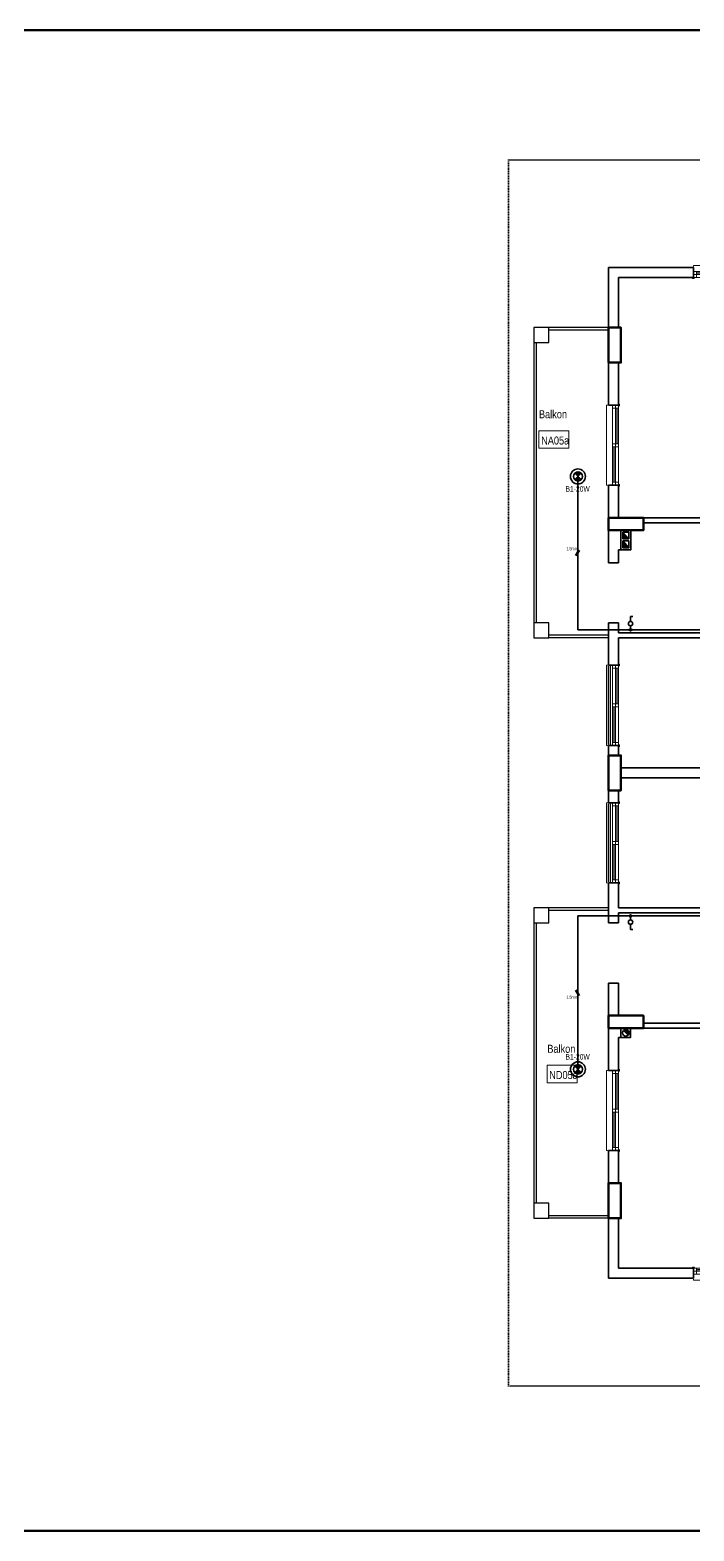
# Model space of a CAD drawing. Header units: millimetres. Extents: x 1811019 to 3717122, y -501178 to -243171.
# Drawn here: x 1863766 to 1865094, y -252390 to -249390 of the extents above; entities that cross this region are included whole.
import ezdxf
from ezdxf.enums import TextEntityAlignment as Align

# ---------------------------------------------------------------- set-up
doc = ezdxf.new("R2010")
doc.units = ezdxf.units.MM
for name, pattern in [('CONTINOUS', [0]), ('CONTINU', [0]), ('izdüşüm arka', [3.174999999999999, 0, -3.174999999999999])]:
    doc.linetypes.add(name, pattern=pattern)
for name, color, linetype, lineweight in [('a_ba', 6, 'Continuous', 50), ('a_doğrama', 251, 'Continuous', 20), ('a_duvar', 255, 'Continuous', 35), ('a_görünüş', 32, 'Continuous', 25), ('a_görünüş_ince', 8, 'Continuous', 20), ('a_izdüşüm_arka', 255, 'izdüşüm arka', 30), ('a_not_mahal', 253, 'Continuous', 5), ('a_çerçeve_line', 7, 'Continuous', 50), ('Aydınlatma', 4, 'CONTINOUS', 35), ('Aydınlatma_', 3, 'Continuous', 40), ('Priz', 6, 'CONTINOUS', 40)]:
    doc.layers.add(name, color=color, linetype=linetype, lineweight=lineweight)
doc.styles.add('Grupcad', font='arial.ttf', dxfattribs={"width": 0.7})
doc.styles.add('OL', font='tsimplex.shx', dxfattribs={"width": 0.8, "height": 12})
doc.styles.get("Standard").update_dxf_attribs({"font": 'ARIALN.TTF'})

# ---------------------------------------------------------------- blocks, each defined once
blk = doc.blocks.new('160p')
at = {"layer": 'a_doğrama', "color": 251}
for points in [[(-5.999925318639725, -6), (-5.999925318639725, 0), (-11.99992531863973, 0), (-11.99992531863973, -6)], [(7.46813602745533e-05, -6), (7.46813602745533e-05, 0), (-5.999925318639725, 0), (-5.999925318639725, -6)], [(-5.999925318639725, -83), (-5.999925318639725, -77), (-11.99992531863973, -77), (-11.99992531863973, -83)], [(7.46813602745533e-05, -83), (7.46813602745533e-05, -77), (-5.999925318639725, -77), (-5.999925318639725, -83)], [(-5.999925318639725, -160), (-5.999925318639725, -154), (-11.99992531863973, -154), (-11.99992531863973, -160)], [(7.46813602745533e-05, -160), (7.46813602745533e-05, -154), (-5.999925318639725, -154), (-5.999925318639725, -160)]]:
    blk.add_lwpolyline(points, close=True, dxfattribs=at)
for points in [[(2.000037341145799, -1.000074680894613), (2.00014936318621, 1.999925318174064), (0.0001493635354563594, 1.999999999068677), (0, -1.999999998137355), (1.000000001280569, -2.000037338584661), (2.000037341145799, -1.000074680894613)], [(-9.499925318639725, -6), (-9.499925318639725, -77)], [(-8.499925318639725, -6), (-8.499925318639725, -77)], [(-3.499925318639725, -83), (-3.499925318639725, -154)], [(-2.499925318639725, -83), (-2.499925318639725, -154)], [(2.000037341145799, -158.9999253191054), (2.00014936318621, -161.9999253181741), (0.0001493635354563594, -161.9999999990687), (0, -158.0000000018626), (1.000000001280569, -157.9999626614153), (2.000037341145799, -158.9999253191054)]]:
    blk.add_lwpolyline(points, dxfattribs=at)
at = {"layer": 'a_görünüş_ince', "color": 251}
for points in [[(-21.99992531829048, -160), (-23.99992531829048, -160), (-23.99992531805765, 0), (-21.99992531805765, 0)], [(-11.99992531863973, -77), (-11.99992531863973, -6)], [(-5.999925318639725, -77), (-5.999925318639725, -6)], [(-5.999925318639725, -77), (-5.999925318639725, -6)], [(7.46813602745533e-05, -77), (7.46813602745533e-05, -6)], [(-11.99992531863973, -154), (-11.99992531863973, -83)], [(-5.999925318639725, -154), (-5.999925318639725, -83)], [(-5.999925318639725, -154), (-5.999925318639725, -83)], [(7.46813602745533e-05, -154), (7.46813602745533e-05, -83)]]:
    blk.add_lwpolyline(points, dxfattribs=at)
blk = doc.blocks.new('baca_şönt')
at = {"layer": 'a_duvar'}
h = blk.add_hatch(color=256, dxfattribs=at)
h.dxf.hatch_style = 1
h.paths.add_polyline_path([(21.5, -5), (21.5, -17), (35, -17)])
h.paths.add_polyline_path([(4, -5), (4, -17), (17.5, -17)])
for p, q in [((4, -5), (17.5, -17)), ((17.5, -5), (17.5, -17)), ((21.5, -5), (21.5, -17)), ((21.5, -5), (35, -17))]:
    blk.add_line(p, q, dxfattribs=at)
blk.add_lwpolyline([(0, -21), (39, -21), (39, -1), (0, -1)], close=True, dxfattribs=at)
for points in [[(17.5, -5), (4, -5), (4, -17), (17.5, -17)], [(21.5, -17), (35, -17), (35, -5), (21.5, -5)]]:
    blk.add_lwpolyline(points, dxfattribs=at)
blk = doc.blocks.new('baca_müstakil')
at = {"layer": 'a_duvar'}
h = blk.add_hatch(color=256, dxfattribs=at)
h.dxf.hatch_style = 1
h.paths.add_polyline_path([(4.903805922287575, -4.903805922287575, 0.198912367379658), (3, -9.5, 0.6681786379192994), (14.09619407771242, -14.09619407771242)])
blk.add_line((4.903805922287575, -4.903805922287575), (14.09619407771242, -14.09619407771242), dxfattribs=at)
blk.add_lwpolyline([(0, -19), (19, -19), (19, 0), (0, 0)], close=True, dxfattribs=at)
blk.add_circle((9.5, -9.5), 6.5, dxfattribs=at)
blk = doc.blocks.new('B1-20W')
at = {"layer": 'Aydınlatma', "linetype": 'CONTINU'}
h = blk.add_hatch(color=1, dxfattribs=at)
edge = h.paths.add_edge_path()
edge.add_arc((-1.164153218269348e-10, 1.891748979687691e-10), 8.90954544273853, 44.99999999941044, 135.0000000005896)
edge.add_line((-6.300000000046566, 6.299999999959255), (6.300000000046566, -6.30000000007567))
edge.add_arc((-1.164153218269348e-10, -1.891748979687691e-10), 8.90954544273853, 224.9999999994104, 315.0000000005896, ccw=False)
edge.add_line((-6.299999999930151, -6.299999999959255), (6.299999999930151, 6.299999999959255))
at = {"layer": 'Aydınlatma', "color": 1, "linetype": 'CONTINU'}
for p, q in [((-6.300000000046566, 6.299999999959255), (6.300000000046566, -6.30000000007567)), ((6.299999999930151, 6.299999999959255), (-6.299999999930151, -6.299999999959255))]:
    blk.add_line(p, q, dxfattribs=at)
at = {"layer": 'Aydınlatma', "color": 4, "linetype": 'CONTINU'}
blk.add_circle((-2.91038304567337e-11, -2.91038304567337e-11), 15, dxfattribs=at)
at = {"layer": 'Aydınlatma', "color": 1, "linetype": 'CONTINU'}
blk.add_circle((0, -2.91038304567337e-11), 8.909545442950497, dxfattribs=at)
for centre, start, end in [((-1.164153218269348e-10, 1.891748979687691e-10), 44.99999999928148, 135.0000000007185), ((-1.164153218269348e-10, -1.891748979687691e-10), 224.9999999992815, 315.0000000007185)]:
    blk.add_arc(centre, 8.90954544273853, start, end, dxfattribs=at)
at = {"layer": 'Aydınlatma', "linetype": 'CONTINU', "style": 'Grupcad', "width": 0.7, "flags": 8}
blk.add_attdef('B1-20W', text='', height=11, dxfattribs=at).set_placement((-2.91038304567337e-11, 24.9999999999709), align=Align.MIDDLE_CENTER)
blk = doc.blocks.new('NORMAL ANAHTAR')
at = {"layer": 'Aydınlatma', "color": 6, "linetype": 'CONTINU'}
for p, q in [((0, 18.75986064848257), (-4.863207719157799, 18.75986064848257)), ((0, 8.636846400011564), (0, 18.75986064848257))]:
    blk.add_line(p, q, dxfattribs=at)
blk.add_circle((0, 4.31842319999123), 4.318423200000162, dxfattribs=at)
blk = doc.blocks.new('BUAT (Enerji)')
at = {"layer": 'Priz', "linetype": 'CONTINU'}
h = blk.add_hatch(color=256, dxfattribs=at)
edge = h.paths.add_edge_path()
edge.add_arc((0, 0), 1.75, 0, 360)
blk.add_circle((0, 0), 1.75, dxfattribs=at)

msp = doc.modelspace()

# ---------------------------------------------------------------- linework, layer by layer
at = {"layer": 'a_ba', "color": 253}
for points in [[(1864922.71015413, -250054.7909963957), (1864947.71015413, -250054.7909963957), (1864947.71015413, -249984.7909963957), (1864922.71015413, -249984.7909963957)], [(1864922.710147537, -250364.7909963957), (1864922.710147537, -250389.7909963957), (1864992.710147537, -250389.7909963957), (1864992.710147537, -250364.7909963957)], [(1864922.710152454, -250909.7909964012), (1864947.710152454, -250909.7909964012), (1864947.710152454, -250839.7909964012), (1864922.710152454, -250839.7909964012)], [(1864922.710147536, -251359.7909963957), (1864922.710147536, -251384.7909963957), (1864992.710147536, -251384.7909963957), (1864992.710147536, -251359.7909963957)], [(1864922.71014586, -251764.7909967864), (1864947.71014586, -251764.7909967864), (1864947.71014586, -251694.7909967864), (1864922.71014586, -251694.7909967864)]]:
    msp.add_lwpolyline(points, close=True, dxfattribs=at)
at = {"layer": 'a_duvar'}
for p, q in [((1865092.710154484, -249864.7909963956), (1864922.710147537, -249864.7909963956)), ((1864922.710147537, -249864.7909963956), (1864922.710147537, -249984.7909963957)), ((1864942.710152267, -249884.7909963956), (1865092.710154484, -249884.7909963956)), ((1864942.710152362, -249984.7909963957), (1864942.710152267, -249884.7909963956)), ((1864922.710147537, -250004.7909963956), (1864922.710147537, -250139.7909985386)), ((1864942.710152489, -250139.7909985386), (1864942.710152427, -250054.7909963957)), ((1864922.710147537, -250299.7909985386), (1864922.710147536, -250454.7909983402)), ((1864942.71015272, -250364.7909963957), (1864942.710152659, -250299.7909985386)), ((1865532.710156701, -250364.7909963957), (1864942.71015413, -250364.7909963957)), ((1864992.710147537, -250374.7909963957), (1865532.710156701, -250374.7909963957)), ((1864942.710152805, -250454.7909983402), (1864942.710152781, -250428.7910048214)), ((1864922.710147536, -250574.7909983402), (1864922.710147536, -250659.7909964012)), ((1864942.710152937, -250594.7909963956), (1864942.710152918, -250574.7909983402)), ((1865532.7101567, -250594.7909963957), (1864942.710152937, -250594.7909963956)), ((1864942.710152947, -250604.7909963957), (1865532.7101567, -250604.7909963957)), ((1864942.710152982, -250659.7909964012), (1864942.710152947, -250604.7909963957)), ((1864922.710147536, -250819.7909964012), (1864922.710147536, -250934.7909963957)), ((1864942.710153165, -250839.7909964012), (1864942.71015313, -250819.7909964012)), ((1865324.710163294, -250864.7909963957), (1864947.710152454, -250864.7909963957)), ((1864947.710152454, -250884.7909963957), (1865343.710163294, -250884.7909963957)), ((1864942.710153254, -250934.7909963957), (1864942.710153231, -250909.7909964012)), ((1864922.710147536, -250934.7909963957), (1864942.710153254, -250934.7909963957)), ((1864922.710147536, -251094.7909963957), (1864922.710147536, -251174.7909963957)), ((1864922.710147536, -251094.7909963957), (1864942.710153403, -251094.7909963957)), ((1864942.71015345, -251144.7909963957), (1864942.710153403, -251094.7909963957)), ((1865532.710156701, -251144.7909963957), (1864942.71015345, -251144.7909963957)), ((1864942.71015413, -251154.7909963957), (1865532.710156701, -251154.7909963957)), ((1864942.710153475, -251174.7909963957), (1864942.710153459, -251154.7909963957)), ((1864922.710147536, -251294.7909963957), (1864922.710147536, -251469.790996591)), ((1864942.710153652, -251359.7909963957), (1864942.710153588, -251294.7909963957)), ((1864942.71015413, -251384.7909963957), (1865532.710156701, -251384.7909963957)), ((1865522.710156701, -251374.7909963957), (1864992.710147536, -251374.7909963957)), ((1864942.710153737, -251469.790996591), (1864942.710153704, -251403.7909963993)), ((1864922.710147536, -251629.790996591), (1864922.710147536, -251744.7909963956)), ((1864942.710153969, -251694.7909967864), (1864942.710153907, -251629.790996591)), ((1864922.71015413, -251764.7909963957), (1864922.71015413, -251884.7909963957)), ((1864942.71015413, -251864.7909963957), (1864942.710154035, -251764.7909967864)), ((1865092.710154484, -251864.7909962752), (1864942.710154237, -251864.7909962752)), ((1864922.71015413, -251884.7909963823), (1865092.710154484, -251884.7909963823))]:
    msp.add_line(p, q, dxfattribs=at)
for points in [[(1865092.710154484, -249884.7909963956), (1865092.710154484, -249864.7909963956)], [(1864942.710152659, -250139.7909985386), (1864922.710152659, -250139.7909985386)], [(1864942.710152659, -250299.7909985386), (1864922.710152659, -250299.7909985386)], [(1864947.71014586, -250428.7910048214), (1864942.710152781, -250428.7910048214)], [(1864942.710152928, -250454.7909983402), (1864922.710152928, -250454.7909983402)], [(1864942.710152928, -250574.7909983402), (1864922.710152928, -250574.7909983402)], [(1864922.710153147, -250659.7909964012), (1864942.710153148, -250659.7909964012)], [(1864922.710153147, -250819.7909964012), (1864942.710153148, -250819.7909964012)], [(1864942.710153597, -251174.7909963957), (1864922.710153596, -251174.7909963957)], [(1864942.710153597, -251294.7909963957), (1864922.710153596, -251294.7909963957)], [(1864947.710152454, -251403.7909963957), (1864942.710153704, -251403.7909963993)], [(1864922.71014586, -251469.790996591), (1864942.71014586, -251469.790996591)], [(1864922.71014586, -251629.790996591), (1864942.71014586, -251629.790996591)], [(1865092.710154484, -251884.7909963822), (1865092.710154484, -251864.7909963822)]]:
    msp.add_lwpolyline(points, dxfattribs=at)
at = {"layer": 'a_görünüş', "color": 251}
for points in [[(1864773.169644984, -250014.7909963959), (1864803.169644984, -250014.7909963959), (1864803.169644984, -249984.7909963959), (1864773.169644984, -249984.7909963959)], [(1864773.169644983, -250604.7909964141), (1864803.169644983, -250604.7909964141), (1864803.169644983, -250574.7909964141), (1864773.169644983, -250574.7909964141)], [(1864773.169644983, -251174.7909963956), (1864803.169644983, -251174.7909963956), (1864803.169644983, -251144.7909963956), (1864773.169644983, -251144.7909963956)], [(1864773.169644983, -251764.7909963957), (1864803.169644983, -251764.7909963957), (1864803.169644983, -251734.7909963957), (1864773.169644983, -251734.7909963957)]]:
    msp.add_lwpolyline(points, close=True, dxfattribs=at)
for points in [[(1864922.71015413, -249984.7909963957), (1864803.169644984, -249984.7909963959)], [(1864922.71015413, -249989.7909963957), (1864803.169644984, -249989.7909963959)], [(1864773.169644984, -250014.7909963959), (1864773.169644984, -250574.7909964141)], [(1864778.169644984, -250014.7909963959), (1864778.169644984, -250574.7909964141)], [(1864922.710147536, -250599.7909964143), (1864803.169644983, -250599.7909964141)], [(1864922.710147536, -250604.7909964143), (1864803.169644983, -250604.7909964141)], [(1864922.71015237, -250817.7909964012), (1864922.71014586, -250661.7971703993)], [(1864926.710152371, -250817.7909964012), (1864926.710145942, -250661.7971703993)], [(1864922.71015237, -251092.7909963957), (1864922.71014586, -250936.7971703938)], [(1864926.710152371, -251092.7909963957), (1864926.710145942, -250936.7971703938)], [(1864922.710147536, -251144.7909963956), (1864803.169644983, -251144.7909963956)], [(1864922.710147536, -251149.7909963956), (1864803.169644983, -251149.7909963956)], [(1864773.169644984, -251174.7909963956), (1864773.169644984, -251734.7909963957)], [(1864778.169644984, -251174.7909963956), (1864778.169644984, -251734.7909963957)], [(1864922.71015413, -251759.7909963957), (1864803.169644983, -251759.7909963957)], [(1864922.71015413, -251764.7909963957), (1864803.169644983, -251764.7909963957)]]:
    msp.add_lwpolyline(points, dxfattribs=at)
at = {"layer": 'a_izdüşüm_arka'}
msp.add_lwpolyline([(1864722.710147537, -249649.7909963956), (1867202.710147536, -249649.7909963956), (1867202.710147536, -252099.7909963957), (1864722.710147537, -252099.7909963957)], close=True, dxfattribs=at)
at = {"layer": 'a_not_mahal'}
for points in [[(1864843.730874113, -250190.982964133), (1864783.730874113, -250190.982964133), (1864783.730874113, -250225.982964133), (1864843.730874113, -250225.982964133)], [(1864860.421414641, -251459.239424743), (1864800.421414641, -251459.239424743), (1864800.421414641, -251494.239424743), (1864860.421414641, -251494.239424743)]]:
    msp.add_lwpolyline(points, close=True, dxfattribs=at)
at = {"layer": 'a_çerçeve_line'}
msp.add_lwpolyline([(1872123.904255825, -252390.0067592915), (1872123.904255825, -249390.0067592915), (1853005.390146533, -249390.0067592915), (1853005.390146533, -252390.0067592915)], close=True, dxfattribs=at)
at = {"layer": 'Aydınlatma'}
for p, q in [((1864861.710165863, -250282.2909963954), (1864861.710165863, -250588.7909963957)), ((1864966.77691531, -250588.7909963957), (1864861.710165863, -250588.7909963957)), ((1864966.77691531, -250588.7909963957), (1865526.710156699, -250588.7909963957)), ((1864861.710165863, -251467.290996396), (1864861.710165863, -251160.7909963957)), ((1864966.77691531, -251160.7909963957), (1864861.710165863, -251160.7909963957)), ((1864966.77691531, -251160.7909963957), (1865526.710156699, -251160.7909963957))]:
    msp.add_line(p, q, dxfattribs=at)
at = {"layer": 'Aydınlatma', "color": 3}
for p, q in [((1864856.69535057, -250440.0428541056), (1864863.289899668, -250428.9896960378)), ((1864858.412891314, -250441.0675754294), (1864865.007440413, -250430.0144173616)), ((1864856.69535057, -251309.5391386858), (1864863.289899668, -251320.5922967535)), ((1864858.412891314, -251308.514417362), (1864865.007440413, -251319.5675754297))]:
    msp.add_line(p, q, dxfattribs=at)
at = {"layer": 'Aydınlatma', "color": 6}
for p, q in [((1864966.77691531, -250580.7909963957), (1864966.77691531, -250588.7909963957)), ((1864966.77691531, -251168.7909963957), (1864966.77691531, -251160.7909963957))]:
    msp.add_line(p, q, dxfattribs=at)

# ---------------------------------------------------------------- block references
at = {"layer": 'a_duvar', "xscale": -1}
for name, p, rotation in [('160p', (1865092.710165395, -249884.7909217143), 90), ('160p', (1864942.710077808, -250299.7909860685), 180), ('baca_şönt', (1864968.71014586, -250428.7910048214), 270), ('160p', (1864942.710077808, -250819.7909839311), 180), ('160p', (1864942.710077808, -251094.7909839256), 180), ('baca_müstakil', (1864947.710152454, -251384.7909963957), 90), ('160p', (1864942.710079056, -251629.790984121), 180), ('160p', (1865252.710154484, -251864.7910709566), 270)]:
    msp.add_blockref(name, p, dxfattribs=dict(at, rotation=rotation))
at = {"layer": 'Aydınlatma', "linetype": 'CONTINU'}
ref = msp.add_blockref('B1-20W', (1864861.710165863, -250282.2909963956), dxfattribs=dict(at, rotation=180))
ref.add_attrib('B1-20W', 'B1-20W', dxfattribs={"layer": 'Aydınlatma_', "color": 4, "linetype": 'Continuous', "height": 11, "style": 'Grupcad', "width": 0.7}).set_placement((1864861.043112657, -250307.1484315934), align=Align.MIDDLE_CENTER)
at = {"layer": 'Aydınlatma', "linetype": 'CONTINU', "xscale": -1}
msp.add_blockref('NORMAL ANAHTAR', (1864966.77691531, -250580.7909963957), dxfattribs=at)
at = {"layer": 'Aydınlatma', "linetype": 'CONTINU', "rotation": 180}
msp.add_blockref('NORMAL ANAHTAR', (1864966.77691531, -251168.7909963957), dxfattribs=at)
at = {"layer": 'Aydınlatma', "linetype": 'CONTINU'}
ref = msp.add_blockref('B1-20W', (1864861.710165863, -251467.2909963958), dxfattribs=dict(at, xscale=-1))
ref.add_attrib('B1-20W', 'B1-20W', dxfattribs={"layer": 'Aydınlatma_', "color": 4, "linetype": 'Continuous', "height": 11, "style": 'Grupcad', "width": 0.7}).set_placement((1864861.043112657, -251442.2909963958), align=Align.MIDDLE_CENTER)
at = {"layer": 'Priz', "color": 4, "linetype": 'CONTINU', "rotation": 180}
msp.add_blockref('BUAT (Enerji)', (1864966.77691531, -250588.7909963957), dxfattribs=at)
at = {"layer": 'Priz', "color": 4, "linetype": 'CONTINU', "xscale": -1}
msp.add_blockref('BUAT (Enerji)', (1864966.77691531, -251160.7909963957), dxfattribs=at)

# ---------------------------------------------------------------- texts
at = {"layer": 'a_not_mahal'}
for p in [(1864783.730874113, -250165.9829641333), (1864800.421414641, -251434.2394247433)]:
    msp.add_text('Balkon', height=16, dxfattribs=at).set_placement(p)
for s, p in [('NA05a', (1864816.154978191, -250218.4829642969)), ('ND05a', (1864832.845518719, -251486.739424907))]:
    msp.add_text(s, height=16, rotation=359.9999974912192, dxfattribs=at).set_placement(p, align=Align.CENTER)
at = {"layer": 'Priz', "color": 3, "linetype": 'CONTINU', "ltscale": 0.7, "style": 'OL', "width": 0.7}
for p in [(1864838.321637247, -250429.7957591267), (1864838.321637247, -251326.1862336647)]:
    msp.add_text('1.5mm', height=6.4, dxfattribs=at).set_placement(p)

doc.saveas('drawing.dxf')
